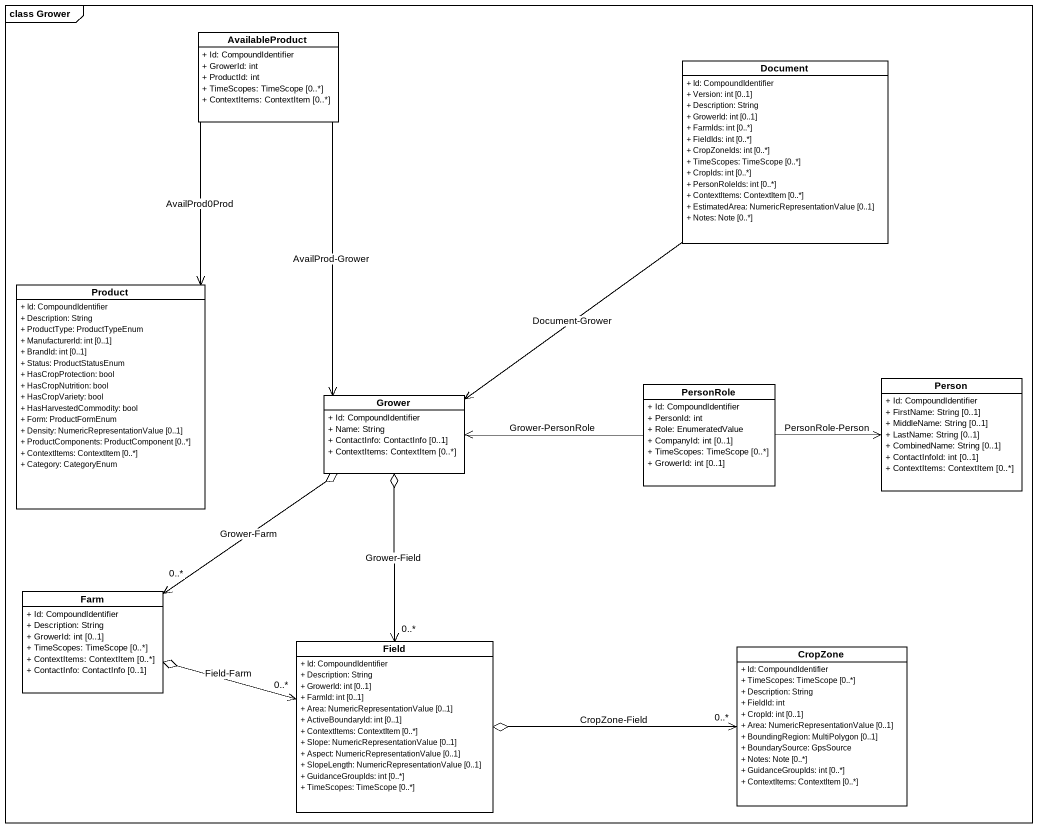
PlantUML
@startuml
mainframe class Grower
hide circle
hide empty members
skinparam classAttributeIconSize 0
class AvailableProduct {
  + Id: CompoundIdentifier
  + GrowerId: int
  + ProductId: int
  + TimeScopes: TimeScope [0..*]
  + ContextItems: ContextItem [0..*]
}
class Document {
  + Id: CompoundIdentifier
  + Version: int [0..1]
  + Description: String
  + GrowerId: int [0..1]
  + FarmIds: int [0..*]
  + FieldIds: int [0..*]
  + CropZoneIds: int [0..*]
  + TimeScopes: TimeScope [0..*]
  + CropIds: int [0..*]
  + PersonRoleIds: int [0..*]
  + ContextItems: ContextItem [0..*]
  + EstimatedArea: NumericRepresentationValue [0..1]
  + Notes: Note [0..*]
}
class Product {
  + Id: CompoundIdentifier
  + Description: String
  + ProductType: ProductTypeEnum
  + ManufacturerId: int [0..1]
  + BrandId: int [0..1]
  + Status: ProductStatusEnum
  + HasCropProtection: bool
  + HasCropNutrition: bool
  + HasCropVariety: bool
  + HasHarvestedCommodity: bool
  + Form: ProductFormEnum
  + Density: NumericRepresentationValue [0..1]
  + ProductComponents: ProductComponent [0..*]
  + ContextItems: ContextItem [0..*]
  + Category: CategoryEnum
}
class Grower {
  + Id: CompoundIdentifier
  + Name: String
  + ContactInfo: ContactInfo [0..1]
  + ContextItems: ContextItem [0..*]
}
class PersonRole {
  + Id: CompoundIdentifier
  + PersonId: int
  + Role: EnumeratedValue
  + CompanyId: int [0..1]
  + TimeScopes: TimeScope [0..*]
  + GrowerId: int [0..1]
}
class "Person" as Person_ {
  + Id: CompoundIdentifier
  + FirstName: String [0..1]
  + MiddleName: String [0..1]
  + LastName: String [0..1]
  + CombinedName: String [0..1]
  + ContactInfoId: int [0..1]
  + ContextItems: ContextItem [0..*]
}
class Farm {
  + Id: CompoundIdentifier
  + Description: String
  + GrowerId: int [0..1]
  + TimeScopes: TimeScope [0..*]
  + ContextItems: ContextItem [0..*]
  + ContactInfo: ContactInfo [0..1]
}
class Field {
  + Id: CompoundIdentifier
  + Description: String
  + GrowerId: int [0..1]
  + FarmId: int [0..1]
  + Area: NumericRepresentationValue [0..1]
  + ActiveBoundaryId: int [0..1]
  + ContextItems: ContextItem [0..*]
  + Slope: NumericRepresentationValue [0..1]
  + Aspect: NumericRepresentationValue [0..1]
  + SlopeLength: NumericRepresentationValue [0..1]
  + GuidanceGroupIds: int [0..*]
  + TimeScopes: TimeScope [0..*]
}
class CropZone {
  + Id: CompoundIdentifier
  + TimeScopes: TimeScope [0..*]
  + Description: String
  + FieldId: int
  + CropId: int [0..1]
  + Area: NumericRepresentationValue [0..1]
  + BoundingRegion: MultiPolygon [0..1]
  + BoundarySource: GpsSource
  + Notes: Note [0..*]
  + GuidanceGroupIds: int [0..*]
  + ContextItems: ContextItem [0..*]
}
Product <-up- AvailableProduct : AvailProd0Prod
Grower <-up- AvailableProduct : AvailProd-Grower
Grower <-up- Document : Document-Grower
Grower <-right- PersonRole : Grower-PersonRole
Person_ <-left- PersonRole : PersonRole-Person
Farm "0..*" <-up-o Grower : Grower-Farm
Field "0..*" <-up-o Grower : Grower-Field
Field "0..*" <-left-o Farm : Field-Farm
CropZone "0..*" <-left-o Field : CropZone-Field
@enduml
